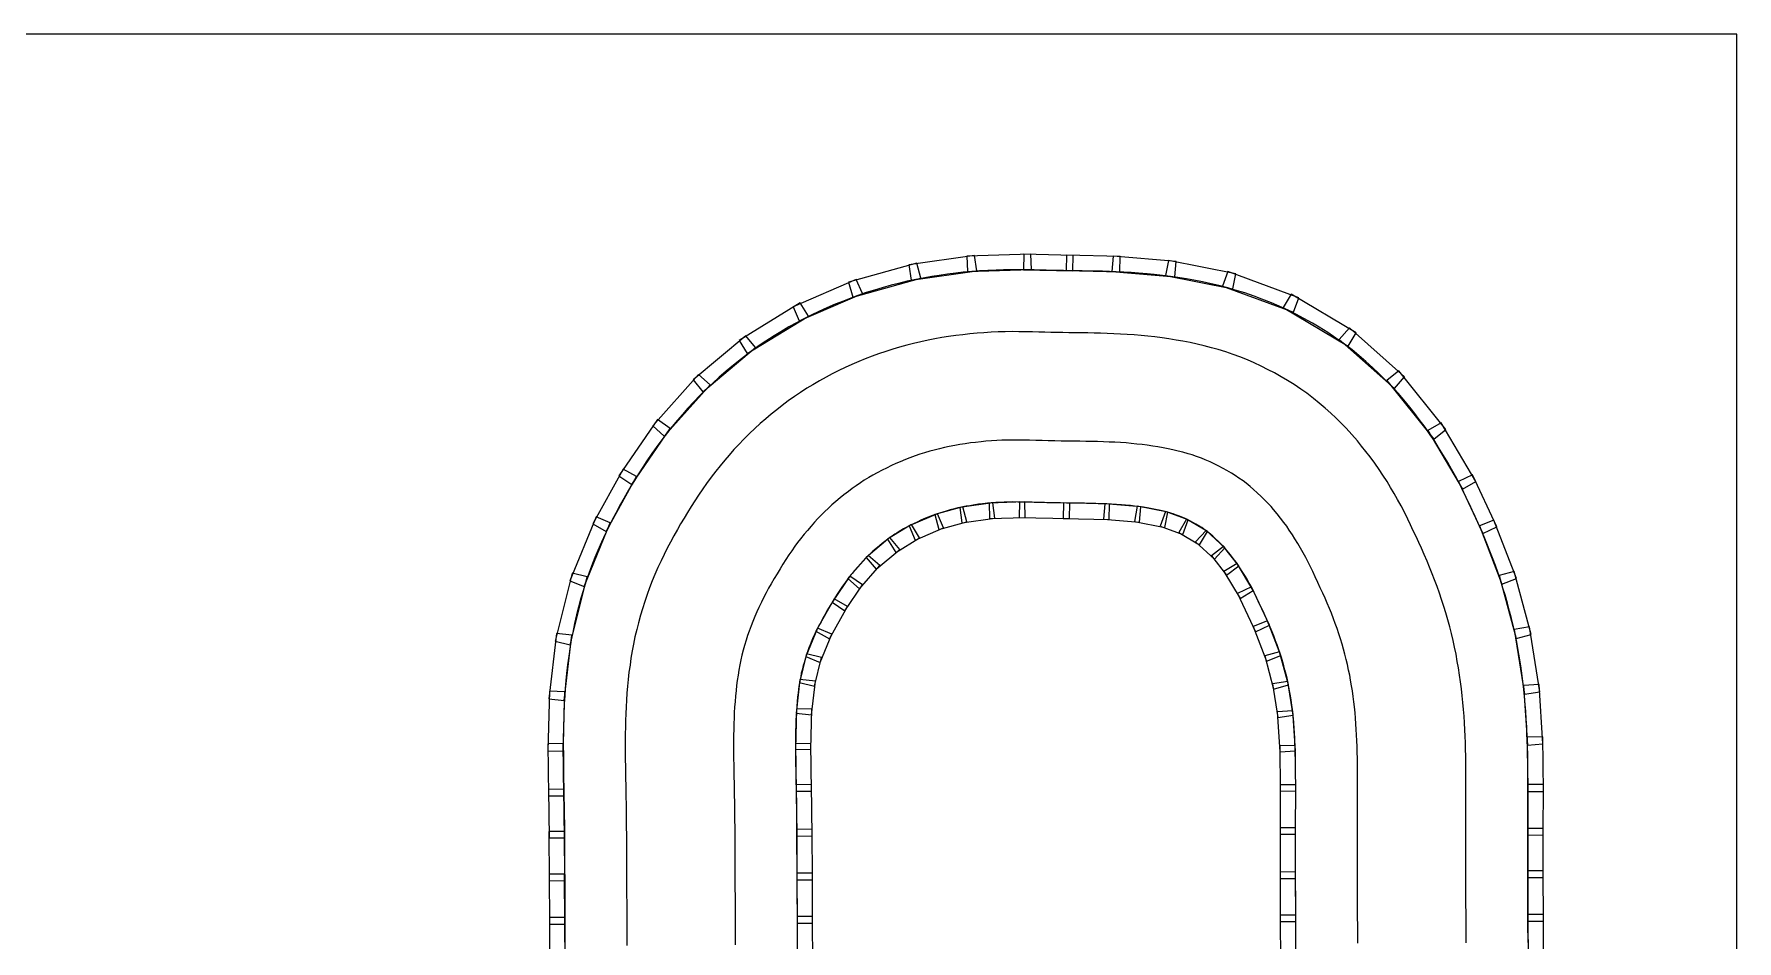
# Model space of a CAD drawing. Header units: metres. Extents: x 0 to 11.6, y 0 to 14.5.
# Drawn here: x 5.5 to 11, y 11.57 to 14.5 of the extents above; entities that cross this region are included whole.
import ezdxf

# ---------------------------------------------------------------- set-up
doc = ezdxf.new("R2010")
doc.units = ezdxf.units.M
for name, color, linetype in [('GRASS', 3, 'Continuous'), ('HALL', 5, 'Continuous'), ('TRACK', 7, 'Continuous'), ('WALLS', 8, 'Continuous')]:
    doc.layers.add(name, color=color, linetype=linetype)

msp = doc.modelspace()

# ---------------------------------------------------------------- linework, layer by layer
at = {"layer": 'GRASS'}
for points in [[(10.3253, 11.567), (10.3252, 11.5874), (10.3251, 11.6072), (10.3251, 11.6269), (10.325, 11.6467), (10.325, 11.667), (10.3249, 11.6874), (10.3248, 11.7072), (10.3248, 11.7268), (10.3247, 11.7466), (10.3247, 11.767), (10.3246, 11.7874), (10.3245, 11.8072), (10.3245, 11.8268), (10.3244, 11.8466), (10.3244, 11.8663), (10.3244, 11.8859), (10.3244, 11.9055), (10.3244, 11.9248), (10.3245, 11.9444), (10.3246, 11.9644), (10.3247, 11.9844), (10.3248, 12.0045), (10.3248, 12.0249), (10.3249, 12.0451), (10.3249, 12.0662), (10.3248, 12.0873), (10.3247, 12.1081), (10.3246, 12.1296), (10.3243, 12.1503), (10.324, 12.1733), (10.3234, 12.1963), (10.3228, 12.2181), (10.3219, 12.2418), (10.3209, 12.2638), (10.3197, 12.2881), (10.3179, 12.3125), (10.3163, 12.3353), (10.3141, 12.3608), (10.3117, 12.3837), (10.309, 12.4102), (10.3054, 12.4367), (10.3021, 12.4599), (10.298, 12.4863), (10.2939, 12.5096), (10.2891, 12.5363), (10.2834, 12.563), (10.2783, 12.5863), (10.272, 12.6132), (10.2659, 12.6365), (10.259, 12.6628), (10.2511, 12.6891), (10.2443, 12.7116), (10.236, 12.7373), (10.2283, 12.7598), (10.2197, 12.7845), (10.2103, 12.8092), (10.2021, 12.8307), (10.1924, 12.8549), (10.1834, 12.8763), (10.1736, 12.8995), (10.1631, 12.9226), (10.1543, 12.942), (10.1448, 12.9625), (10.1357, 12.9818), (10.1264, 13.0016), (10.1168, 13.0214), (10.1056, 13.0444), (10.0909, 13.0725), (10.0781, 13.0954), (10.0657, 13.1173), (10.0526, 13.1391), (10.0398, 13.1603), (10.0238, 13.1854), (10.0097, 13.2063), (9.9926, 13.2314), (9.9741, 13.256), (9.96, 13.2745), (9.9438, 13.295), (9.929, 13.3131), (9.9059, 13.3408), (9.8806, 13.3674), (9.8632, 13.3852), (9.8422, 13.4056), (9.8239, 13.4226), (9.8019, 13.4429), (9.7786, 13.4624), (9.7571, 13.4801), (9.7285, 13.502), (9.705, 13.5183), (9.6786, 13.5364), (9.6509, 13.5534), (9.6287, 13.5666), (9.6012, 13.582), (9.5779, 13.5941), (9.5502, 13.6083), (9.5214, 13.6213), (9.497, 13.632), (9.466, 13.6445), (9.4404, 13.6537), (9.4106, 13.6643), (9.3798, 13.6734), (9.3556, 13.6803), (9.3265, 13.6879), (9.3017, 13.6936), (9.2743, 13.6998), (9.2463, 13.7051), (9.2225, 13.7094), (9.1945, 13.7139), (9.1702, 13.7173), (9.1444, 13.7208), (9.1181, 13.7236), (9.0947, 13.726), (9.0676, 13.7283), (9.0438, 13.7298), (9.0195, 13.7313), (8.9951, 13.7324), (8.9735, 13.7332), (8.9506, 13.734), (8.9289, 13.7345), (8.9071, 13.735), (8.8853, 13.7353), (8.8652, 13.7356), (8.8452, 13.7359), (8.8252, 13.7362), (8.807, 13.7364), (8.7889, 13.7369), (8.7693, 13.7373), (8.7501, 13.7378), (8.7305, 13.7384), (8.7065, 13.739), (8.6824, 13.7392), (8.6588, 13.7393), (8.6313, 13.739), (8.6073, 13.7382), (8.5805, 13.7372), (8.5534, 13.7354), (8.5293, 13.7336), (8.5012, 13.731), (8.4769, 13.7282), (8.4502, 13.725), (8.4233, 13.7209), (8.3996, 13.7172), (8.372, 13.7123), (8.3482, 13.7076), (8.3202, 13.7019), (8.2922, 13.6951), (8.268, 13.689), (8.2391, 13.681), (8.2149, 13.6736), (8.1877, 13.6652), (8.1604, 13.6556), (8.1375, 13.6473), (8.1106, 13.637), (8.0877, 13.6275), (8.0609, 13.6163), (8.0343, 13.6039), (8.0122, 13.5934), (7.9864, 13.5805), (7.9644, 13.5688), (7.9382, 13.5547), (7.9122, 13.5392), (7.8904, 13.526), (7.864, 13.509), (7.8425, 13.4942), (7.8182, 13.4773), (7.7944, 13.4591), (7.7754, 13.4444), (7.7536, 13.4268), (7.735, 13.4112), (7.7133, 13.3928), (7.6921, 13.3733), (7.6727, 13.3554), (7.6491, 13.332), (7.6305, 13.3122), (7.612, 13.2923), (7.5939, 13.2717), (7.5784, 13.2537), (7.5609, 13.2326), (7.5458, 13.2139), (7.5271, 13.1901), (7.5092, 13.1652), (7.4952, 13.1455), (7.4794, 13.1222), (7.4661, 13.1017), (7.4525, 13.0805), (7.4393, 13.0588), (7.4279, 13.04), (7.4158, 13.0195), (7.4047, 13.0004), (7.3913, 12.9771), (7.3786, 12.953), (7.3675, 12.9319), (7.355, 12.9072), (7.3446, 12.8853), (7.3324, 12.8596), (7.3211, 12.833), (7.3116, 12.8101), (7.3008, 12.7825), (7.2922, 12.7588), (7.2824, 12.7313), (7.2737, 12.703), (7.2665, 12.6791), (7.2585, 12.6502), (7.2524, 12.6255), (7.2455, 12.5971), (7.2398, 12.568), (7.2352, 12.544), (7.2304, 12.5157), (7.2269, 12.4912), (7.223, 12.4639), (7.2201, 12.4361), (7.2178, 12.413), (7.2156, 12.3866), (7.214, 12.3632), (7.2124, 12.3379), (7.2114, 12.3123), (7.2106, 12.29), (7.21, 12.2655), (7.2097, 12.243), (7.2094, 12.2205), (7.2094, 12.1979), (7.2095, 12.177), (7.2096, 12.1551), (7.2099, 12.1341), (7.2101, 12.113), (7.2105, 12.0919), (7.2109, 12.0718), (7.2112, 12.0518), (7.2116, 12.0318), (7.2119, 12.0126), (7.2122, 11.9933), (7.2125, 11.9737), (7.2127, 11.9544), (7.2129, 11.9349), (7.2131, 11.9156), (7.2132, 11.8963), (7.2133, 11.8765), (7.2134, 11.8569), (7.2135, 11.8371), (7.2136, 11.8171), (7.2137, 11.7971), (7.2138, 11.7771), (7.2138, 11.7571), (7.2139, 11.7371), (7.214, 11.7171), (7.2141, 11.6971), (7.2142, 11.6771), (7.2142, 11.6571), (7.2143, 11.6371), (7.2144, 11.6168), (7.2145, 11.5964), (7.2146, 11.5766), (7.2147, 11.5569)], [(9.5753, 11.5648), (9.5752, 11.5844), (9.5751, 11.6046), (9.5751, 11.625), (9.575, 11.6452), (9.575, 11.6648), (9.5749, 11.6844), (9.5748, 11.7046), (9.5748, 11.7249), (9.5747, 11.7451), (9.5747, 11.7648), (9.5746, 11.7844), (9.5745, 11.8046), (9.5745, 11.8249), (9.5744, 11.8451), (9.5744, 11.8655), (9.5744, 11.8859), (9.5744, 11.9062), (9.5744, 11.927), (9.5745, 11.9474), (9.5746, 11.9674), (9.5747, 11.9874), (9.5748, 12.0072), (9.5748, 12.0268), (9.5749, 12.0466), (9.5749, 12.0655), (9.5748, 12.0844), (9.5747, 12.1037), (9.5746, 12.1221), (9.5744, 12.1413), (9.5742, 12.1584), (9.5737, 12.1754), (9.5732, 12.1935), (9.5726, 12.2098), (9.5717, 12.2278), (9.571, 12.2434), (9.5699, 12.2589), (9.5686, 12.276), (9.5674, 12.2903), (9.5657, 12.3072), (9.5644, 12.3205), (9.5625, 12.3336), (9.5602, 12.3501), (9.5582, 12.3631), (9.5553, 12.3792), (9.5531, 12.392), (9.5504, 12.4043), (9.547, 12.4201), (9.5441, 12.4321), (9.5401, 12.4475), (9.5369, 12.4599), (9.5333, 12.4719), (9.5285, 12.4876), (9.5245, 12.5), (9.5192, 12.5154), (9.5147, 12.5285), (9.5098, 12.5411), (9.5038, 12.557), (9.4986, 12.5699), (9.4921, 12.5854), (9.4864, 12.599), (9.4803, 12.6124), (9.4726, 12.6293), (9.4652, 12.6452), (9.4573, 12.6621), (9.4496, 12.6784), (9.4418, 12.6946), (9.4355, 12.7076), (9.4317, 12.7149), (9.4249, 12.7269), (9.4176, 12.7398), (9.4101, 12.7523), (9.4022, 12.7654), (9.3968, 12.774), (9.3885, 12.7862), (9.3832, 12.7942), (9.3775, 12.8015), (9.3673, 12.8148), (9.3588, 12.8257), (9.3482, 12.8386), (9.346, 12.8418), (9.3435, 12.844), (9.333, 12.8547), (9.3253, 12.8622), (9.3142, 12.8724), (9.307, 12.8793), (9.2995, 12.8854), (9.2902, 12.8932), (9.2871, 12.8956), (9.2777, 12.902), (9.2712, 12.9067), (9.2647, 12.9104), (9.2525, 12.9178), (9.2452, 12.9219), (9.2329, 12.9282), (9.2252, 12.9324), (9.2174, 12.9357), (9.2052, 12.9411), (9.1992, 12.9436), (9.1871, 12.9478), (9.1793, 12.9508), (9.1717, 12.9528), (9.1574, 12.957), (9.1478, 12.9595), (9.1336, 12.9627), (9.1221, 12.9654), (9.1108, 12.9674), (9.0952, 12.9703), (9.0837, 12.9722), (9.0684, 12.9743), (9.0546, 12.9762), (9.0411, 12.9775), (9.0247, 12.9792), (9.0119, 12.9803), (8.9958, 12.9813), (8.9802, 12.9824), (8.9647, 12.983), (8.9463, 12.9837), (8.9293, 12.9843), (8.9109, 12.9847), (8.8927, 12.9852), (8.8746, 12.9854), (8.8547, 12.9857), (8.8347, 12.986), (8.8147, 12.9862), (8.7929, 12.9866), (8.771, 12.9871), (8.7506, 12.9876), (8.7299, 12.9881), (8.7095, 12.9887), (8.6935, 12.9891), (8.6776, 12.9892), (8.6612, 12.9893), (8.6487, 12.9892), (8.6328, 12.9886), (8.6196, 12.9882), (8.6068, 12.9873), (8.591, 12.9861), (8.5793, 12.9851), (8.5638, 12.9832), (8.5508, 12.9818), (8.5382, 12.9798), (8.5224, 12.9773), (8.5106, 12.9753), (8.4952, 12.9722), (8.4839, 12.97), (8.4731, 12.9672), (8.4585, 12.9636), (8.4489, 12.961), (8.4349, 12.9566), (8.4239, 12.9533), (8.4134, 12.9495), (8.3988, 12.9443), (8.3883, 12.9403), (8.3742, 12.9344), (8.364, 12.9303), (8.3545, 12.9257), (8.3404, 12.9191), (8.3305, 12.9141), (8.3171, 12.907), (8.3081, 12.9023), (8.2998, 12.8971), (8.2875, 12.8897), (8.2802, 12.885), (8.2688, 12.8771), (8.2602, 12.8713), (8.2523, 12.8651), (8.2397, 12.8554), (8.2303, 12.8478), (8.2183, 12.8377), (8.2094, 12.8303), (8.2012, 12.8226), (8.1912, 12.8134), (8.1864, 12.8087), (8.1777, 12.7994), (8.1689, 12.79), (8.1607, 12.7805), (8.15, 12.7682), (8.142, 12.7585), (8.1321, 12.7461), (8.1259, 12.7385), (8.1206, 12.7309), (8.1114, 12.718), (8.1048, 12.7082), (8.0963, 12.6951), (8.0883, 12.6826), (8.0807, 12.6701), (8.0714, 12.6547), (8.0632, 12.6408), (8.0542, 12.6253), (8.0476, 12.614), (8.0417, 12.6027), (8.0341, 12.5884), (8.0286, 12.5774), (8.0219, 12.5632), (8.0168, 12.5528), (8.0126, 12.5425), (8.0067, 12.5285), (8.0029, 12.5189), (7.998, 12.505), (7.9942, 12.4948), (7.9913, 12.4849), (7.9869, 12.4705), (7.9842, 12.4609), (7.9808, 12.4468), (7.9781, 12.4363), (7.9762, 12.4261), (7.9733, 12.4108), (7.9714, 12.3997), (7.9693, 12.3847), (7.9674, 12.3724), (7.9663, 12.3603), (7.9646, 12.3437), (7.9634, 12.3302), (7.9624, 12.3137), (7.9614, 12.2991), (7.9609, 12.2848), (7.9602, 12.2671), (7.9598, 12.2516), (7.9596, 12.234), (7.9594, 12.2165), (7.9594, 12.1992), (7.9595, 12.1801), (7.9596, 12.162), (7.9598, 12.1431), (7.96, 12.1241), (7.9604, 12.1053), (7.9607, 12.0853), (7.9611, 12.0653), (7.9615, 12.0453), (7.9618, 12.0246), (7.9621, 12.0039), (7.9624, 11.9835), (7.9627, 11.9628), (7.9629, 11.9424), (7.9631, 11.9216), (7.9632, 11.9009), (7.9633, 11.8807), (7.9634, 11.8603), (7.9635, 11.8401), (7.9636, 11.8201), (7.9637, 11.8001), (7.9638, 11.7801), (7.9638, 11.7601), (7.9639, 11.7401), (7.964, 11.7201), (7.9641, 11.7001), (7.9642, 11.6801), (7.9642, 11.6601), (7.9643, 11.6401), (7.9644, 11.6205), (7.9645, 11.6009), (7.9646, 11.5807), (7.9647, 11.5604)]]:
    msp.add_lwpolyline(points, dxfattribs=at)
at = {"layer": 'HALL'}
msp.add_lwpolyline([(0, 0), (11, 0), (11, 14.5), (0, 14.5), (0, 0)], dxfattribs=at)
at = {"layer": 'TRACK'}
for points in [[(10.1253, 11.5664), (10.1252, 11.5866), (10.1251, 11.6065), (10.1251, 11.6264), (10.125, 11.6463), (10.125, 11.6664), (10.1249, 11.6866), (10.1248, 11.7065), (10.1248, 11.7263), (10.1247, 11.7462), (10.1247, 11.7664), (10.1246, 11.7866), (10.1245, 11.8065), (10.1245, 11.8263), (10.1244, 11.8462), (10.1244, 11.8661), (10.1244, 11.8859), (10.1244, 11.9057), (10.1244, 11.9254), (10.1245, 11.9452), (10.1246, 11.9652), (10.1247, 11.9852), (10.1248, 12.0052), (10.1248, 12.0254), (10.1249, 12.0455), (10.1249, 12.066), (10.1248, 12.0865), (10.1247, 12.1069), (10.1246, 12.1276), (10.1243, 12.1479), (10.1241, 12.1693), (10.1235, 12.1907), (10.1229, 12.2116), (10.1221, 12.2333), (10.1211, 12.2542), (10.12, 12.2762), (10.1185, 12.2982), (10.1169, 12.3195), (10.115, 12.342), (10.1128, 12.3633), (10.1104, 12.3863), (10.1073, 12.4092), (10.1043, 12.4306), (10.1007, 12.4535), (10.0969, 12.4748), (10.0929, 12.4978), (10.0879, 12.5207), (10.0833, 12.542), (10.0779, 12.5649), (10.0724, 12.5861), (10.0664, 12.6087), (10.0597, 12.6312), (10.0534, 12.6519), (10.0463, 12.674), (10.0392, 12.6946), (10.0317, 12.7162), (10.0235, 12.7377), (10.0158, 12.7577), (10.0074, 12.7789), (9.999, 12.7987), (9.9903, 12.8194), (9.981, 12.8399), (9.9725, 12.8586), (9.9636, 12.8779), (9.9548, 12.8965), (9.9459, 12.9154), (9.9368, 12.9343), (9.9269, 12.9546), (9.9151, 12.9772), (9.9039, 12.9971), (9.8929, 13.0167), (9.8813, 13.036), (9.8698, 13.055), (9.8566, 13.0757), (9.8441, 13.0943), (9.8301, 13.1148), (9.815, 13.1348), (9.8019, 13.1519), (9.7878, 13.1699), (9.7741, 13.1866), (9.7566, 13.2077), (9.7374, 13.2278), (9.7218, 13.2437), (9.7044, 13.2607), (9.688, 13.2759), (9.6699, 13.2926), (9.6508, 13.3085), (9.6326, 13.3236), (9.6108, 13.3403), (9.5911, 13.354), (9.57, 13.3685), (9.5479, 13.3819), (9.5284, 13.3936), (9.5063, 13.406), (9.4859, 13.4165), (9.4635, 13.4281), (9.4403, 13.4385), (9.4192, 13.4478), (9.3948, 13.4576), (9.3729, 13.4655), (9.3489, 13.474), (9.3243, 13.4812), (9.3028, 13.4874), (9.2789, 13.4936), (9.2569, 13.4987), (9.2337, 13.504), (9.2102, 13.5084), (9.1886, 13.5123), (9.165, 13.5161), (9.1431, 13.5192), (9.1204, 13.5222), (9.0976, 13.5246), (9.076, 13.5268), (9.0528, 13.5288), (9.031, 13.5302), (9.0091, 13.5316), (8.987, 13.5325), (8.9663, 13.5334), (8.9449, 13.5341), (8.9241, 13.5346), (8.9033, 13.535), (8.8824, 13.5354), (8.8624, 13.5356), (8.8424, 13.5359), (8.8224, 13.5362), (8.8033, 13.5365), (8.7841, 13.5369), (8.7643, 13.5374), (8.7447, 13.5379), (8.7249, 13.5384), (8.7031, 13.5391), (8.6811, 13.5392), (8.6595, 13.5393), (8.636, 13.539), (8.6141, 13.5383), (8.5909, 13.5375), (8.5676, 13.5359), (8.5458, 13.5343), (8.522, 13.5321), (8.5001, 13.5295), (8.477, 13.5268), (8.4539, 13.5233), (8.4323, 13.5199), (8.409, 13.5158), (8.3874, 13.5115), (8.3639, 13.5067), (8.3405, 13.501), (8.3188, 13.4956), (8.2951, 13.489), (8.2735, 13.4824), (8.2506, 13.4754), (8.2279, 13.4673), (8.2071, 13.4598), (8.1847, 13.4512), (8.1641, 13.4427), (8.1418, 13.4334), (8.1197, 13.4231), (8.0997, 13.4136), (8.0781, 13.4028), (8.0585, 13.3923), (8.0368, 13.3807), (8.0156, 13.368), (7.9962, 13.3563), (7.975, 13.3426), (7.9562, 13.3296), (7.9361, 13.3157), (7.9165, 13.3007), (7.8992, 13.2873), (7.8807, 13.2724), (7.8639, 13.2582), (7.8456, 13.2428), (7.8279, 13.2265), (7.811, 13.2108), (7.7924, 13.1924), (7.7764, 13.1754), (7.7605, 13.1584), (7.7451, 13.1407), (7.7309, 13.1242), (7.7158, 13.1062), (7.7022, 13.0891), (7.6868, 13.0697), (7.6722, 13.0494), (7.6595, 13.0315), (7.6462, 13.0118), (7.6342, 12.9933), (7.6221, 12.9744), (7.6104, 12.9552), (7.5995, 12.9373), (7.5884, 12.9185), (7.5779, 12.9004), (7.5663, 12.8802), (7.5554, 12.8596), (7.5452, 12.8403), (7.5346, 12.8193), (7.5252, 12.7994), (7.5149, 12.7778), (7.5055, 12.7555), (7.4969, 12.735), (7.488, 12.7122), (7.4804, 12.6911), (7.4722, 12.6682), (7.465, 12.6448), (7.4586, 12.6235), (7.452, 12.5997), (7.4466, 12.5778), (7.4409, 12.5542), (7.4362, 12.5302), (7.432, 12.5085), (7.428, 12.4848), (7.4248, 12.4628), (7.4215, 12.4395), (7.4191, 12.4159), (7.4169, 12.3945), (7.415, 12.3716), (7.4136, 12.35), (7.4121, 12.3275), (7.4112, 12.3049), (7.4105, 12.2839), (7.4099, 12.2618), (7.4097, 12.2406), (7.4094, 12.2195), (7.4094, 12.1983), (7.4095, 12.1778), (7.4096, 12.1569), (7.4099, 12.1365), (7.4101, 12.116), (7.4105, 12.0954), (7.4108, 12.0754), (7.4112, 12.0554), (7.4116, 12.0354), (7.4119, 12.0158), (7.4122, 11.9961), (7.4125, 11.9763), (7.4127, 11.9567), (7.4129, 11.9369), (7.4131, 11.9172), (7.4132, 11.8975), (7.4133, 11.8776), (7.4134, 11.8578), (7.4135, 11.8379), (7.4136, 11.8179), (7.4137, 11.7979), (7.4138, 11.7779), (7.4138, 11.7579), (7.4139, 11.7379), (7.414, 11.7179), (7.4141, 11.6979), (7.4142, 11.6779), (7.4142, 11.6579), (7.4143, 11.6379), (7.4144, 11.6178), (7.4145, 11.5976), (7.4146, 11.5777), (7.4147, 11.5579)], [(9.7753, 11.5654), (9.7752, 11.5852), (9.7751, 11.6053), (9.7751, 11.6255), (9.775, 11.6456), (9.775, 11.6654), (9.7749, 11.6852), (9.7748, 11.7053), (9.7748, 11.7255), (9.7747, 11.7455), (9.7747, 11.7654), (9.7746, 11.7852), (9.7745, 11.8053), (9.7745, 11.8254), (9.7744, 11.8455), (9.7744, 11.8657), (9.7744, 11.8859), (9.7744, 11.906), (9.7744, 11.9264), (9.7745, 11.9466), (9.7746, 11.9666), (9.7747, 11.9866), (9.7748, 12.0065), (9.7748, 12.0263), (9.7749, 12.0462), (9.7749, 12.0657), (9.7748, 12.0852), (9.7747, 12.1048), (9.7746, 12.1241), (9.7744, 12.1437), (9.7741, 12.1624), (9.7736, 12.181), (9.7731, 12.2001), (9.7724, 12.2183), (9.7715, 12.2374), (9.7706, 12.2553), (9.7694, 12.2732), (9.768, 12.2918), (9.7665, 12.3091), (9.7646, 12.3276), (9.7629, 12.3444), (9.7606, 12.3611), (9.7581, 12.3793), (9.7555, 12.396), (9.7523, 12.414), (9.7494, 12.4304), (9.7459, 12.4466), (9.742, 12.4644), (9.7382, 12.4804), (9.7336, 12.4979), (9.7295, 12.514), (9.7247, 12.5298), (9.7194, 12.5474), (9.7142, 12.5633), (9.7083, 12.5806), (9.7027, 12.5967), (9.6966, 12.6126), (9.69, 12.63), (9.6836, 12.6459), (9.6764, 12.663), (9.6696, 12.6792), (9.6624, 12.6951), (9.6544, 12.7127), (9.6465, 12.7298), (9.6382, 12.7473), (9.6301, 12.7646), (9.6218, 12.7817), (9.6142, 12.7974), (9.6075, 12.8103), (9.5991, 12.8252), (9.5905, 12.8405), (9.5814, 12.8554), (9.5723, 12.8707), (9.564, 12.8837), (9.5541, 12.8982), (9.5457, 12.9108), (9.5366, 12.9227), (9.5254, 12.9374), (9.5148, 12.9508), (9.5031, 12.9651), (9.4953, 12.9749), (9.4867, 12.9835), (9.4743, 12.9962), (9.4631, 13.0071), (9.4502, 13.0191), (9.439, 13.0296), (9.4273, 13.0393), (9.4147, 13.0497), (9.4048, 13.0573), (9.3916, 13.0664), (9.3798, 13.0746), (9.3677, 13.0819), (9.3528, 13.0908), (9.3401, 13.0979), (9.3249, 13.1058), (9.3118, 13.1126), (9.2985, 13.1185), (9.283, 13.1253), (9.2703, 13.1305), (9.2547, 13.1361), (9.241, 13.1411), (9.2272, 13.145), (9.2103, 13.1499), (9.1955, 13.1537), (9.1785, 13.1576), (9.1627, 13.1613), (9.1469, 13.1642), (9.1291, 13.1674), (9.1133, 13.17), (9.0955, 13.1724), (9.0786, 13.1747), (9.0616, 13.1765), (9.0434, 13.1784), (9.0268, 13.1798), (9.0086, 13.1809), (8.9907, 13.1821), (8.9728, 13.1828), (8.9536, 13.1836), (8.935, 13.1842), (8.9157, 13.1847), (8.8966, 13.1851), (8.8775, 13.1854), (8.8575, 13.1857), (8.8375, 13.1859), (8.8175, 13.1862), (8.7967, 13.1865), (8.7758, 13.187), (8.7556, 13.1875), (8.7353, 13.188), (8.7151, 13.1886), (8.697, 13.1891), (8.6789, 13.1892), (8.6606, 13.1893), (8.6441, 13.1891), (8.626, 13.1885), (8.6092, 13.188), (8.5926, 13.1868), (8.5745, 13.1855), (8.5585, 13.184), (8.5407, 13.1819), (8.524, 13.18), (8.5076, 13.1774), (8.4896, 13.1746), (8.4736, 13.1718), (8.456, 13.1683), (8.4403, 13.1652), (8.4249, 13.1613), (8.4077, 13.157), (8.3929, 13.153), (8.3762, 13.1478), (8.3609, 13.1432), (8.346, 13.1378), (8.3291, 13.1317), (8.3142, 13.126), (8.2978, 13.1192), (8.2832, 13.1133), (8.2691, 13.1066), (8.2529, 13.0989), (8.2387, 13.0918), (8.2231, 13.0835), (8.2095, 13.0763), (8.1964, 13.0684), (8.1816, 13.0594), (8.1692, 13.0514), (8.1551, 13.0417), (8.1423, 13.0329), (8.1302, 13.0235), (8.1159, 13.0124), (8.1032, 13.0022), (8.0894, 12.9906), (8.0771, 12.9803), (8.0655, 12.9695), (8.053, 12.958), (8.0431, 12.9483), (8.0318, 12.9361), (8.0204, 12.924), (8.0096, 12.9115), (7.9976, 12.8977), (7.987, 12.885), (7.9757, 12.8708), (7.9662, 12.8589), (7.9575, 12.8467), (7.9471, 12.832), (7.938, 12.8186), (7.9283, 12.8035), (7.9187, 12.7887), (7.9097, 12.7738), (7.8998, 12.7575), (7.8905, 12.7418), (7.881, 12.7253), (7.8726, 12.7108), (7.8649, 12.6961), (7.8564, 12.68), (7.849, 12.6654), (7.8412, 12.6491), (7.8343, 12.6346), (7.8282, 12.62), (7.8213, 12.6036), (7.8157, 12.5892), (7.8098, 12.5727), (7.8044, 12.5579), (7.7999, 12.543), (7.7948, 12.5261), (7.7907, 12.5114), (7.7865, 12.4944), (7.7828, 12.4792), (7.7799, 12.464), (7.7765, 12.4463), (7.7738, 12.4307), (7.7713, 12.4131), (7.7689, 12.3968), (7.7673, 12.3805), (7.7654, 12.3622), (7.764, 12.3452), (7.7628, 12.3269), (7.7616, 12.3095), (7.761, 12.2921), (7.7603, 12.2732), (7.7599, 12.2553), (7.7596, 12.2364), (7.7594, 12.2176), (7.7594, 12.1988), (7.7595, 12.1793), (7.7596, 12.1602), (7.7598, 12.1407), (7.7601, 12.1212), (7.7604, 12.1017), (7.7608, 12.0817), (7.7611, 12.0617), (7.7615, 12.0417), (7.7619, 12.0214), (7.7621, 12.0011), (7.7624, 11.9809), (7.7627, 11.9605), (7.7629, 11.9404), (7.7631, 11.92), (7.7632, 11.8997), (7.7633, 11.8796), (7.7634, 11.8594), (7.7635, 11.8393), (7.7636, 11.8193), (7.7637, 11.7993), (7.7638, 11.7793), (7.7638, 11.7593), (7.7639, 11.7393), (7.764, 11.7193), (7.7641, 11.6993), (7.7642, 11.6793), (7.7642, 11.6593), (7.7643, 11.6393), (7.7644, 11.6195), (7.7645, 11.5997), (7.7646, 11.5796), (7.7647, 11.5594)]]:
    msp.add_lwpolyline(points, dxfattribs=at)
at = {"layer": 'WALLS'}
for points in [[(8.3509, 13.7602), (8.131, 13.6992), (8.1443, 13.651), (8.3643, 13.712), (8.3509, 13.7602)], [(8.5375, 13.7853), (8.3259, 13.7549), (8.333, 13.7054), (8.5446, 13.7358), (8.5375, 13.7853)], [(8.7197, 13.7894), (8.513, 13.7831), (8.5146, 13.7331), (8.7212, 13.7394), (8.7197, 13.7894)], [(8.8565, 13.7856), (8.6972, 13.7892), (8.696, 13.7393), (8.8554, 13.7357), (8.8565, 13.7856)], [(9.0079, 13.7821), (8.8349, 13.7861), (8.8337, 13.7362), (9.0068, 13.7321), (9.0079, 13.7821)], [(9.1891, 13.7658), (8.9849, 13.7834), (8.9806, 13.7336), (9.1848, 13.716), (9.1891, 13.7658)], [(9.3813, 13.7261), (9.1644, 13.7694), (9.1546, 13.7204), (9.3715, 13.6771), (9.3813, 13.7261)], [(8.1554, 13.7078), (7.9517, 13.6199), (7.9715, 13.574), (8.1752, 13.6619), (8.1554, 13.7078)], [(9.5846, 13.6488), (9.356, 13.7334), (9.3386, 13.6865), (9.5673, 13.6019), (9.5846, 13.6488)], [(9.7697, 13.5355), (9.5602, 13.6604), (9.5346, 13.6175), (9.744, 13.4926), (9.7697, 13.5355)], [(7.9747, 13.6319), (7.7775, 13.5109), (7.8037, 13.4683), (8.0008, 13.5893), (7.9747, 13.6319)], [(9.9268, 13.3932), (9.7481, 13.5512), (9.715, 13.5138), (9.8936, 13.3558), (9.9268, 13.3932)], [(7.7985, 13.5259), (7.6283, 13.3833), (7.6604, 13.345), (7.8306, 13.4876), (7.7985, 13.5259)], [(7.6465, 13.4009), (7.498, 13.2353), (7.5352, 13.202), (7.6838, 13.3675), (7.6465, 13.4009)], [(10.0598, 13.2237), (9.9082, 13.4128), (9.8691, 13.3815), (10.0208, 13.1924), (10.0598, 13.2237)], [(7.5138, 13.2554), (7.3892, 13.0741), (7.4304, 13.0458), (7.555, 13.2271), (7.5138, 13.2554)], [(10.1568, 13.056), (10.0446, 13.2454), (10.0016, 13.22), (10.1137, 13.0305), (10.1568, 13.056)], [(7.4025, 13.0955), (7.3043, 12.9188), (7.348, 12.8945), (7.4462, 13.0712), (7.4025, 13.0955)], [(10.2242, 12.9091), (10.1454, 13.0772), (10.1002, 13.056), (10.179, 12.8879), (10.2242, 12.9091)], [(8.5964, 12.987), (8.4896, 12.9714), (8.4968, 12.9219), (8.6036, 12.9375), (8.5964, 12.987)], [(8.6998, 12.9893), (8.5848, 12.986), (8.5863, 12.936), (8.7013, 12.9394), (8.6998, 12.9893)], [(8.8455, 12.9857), (8.683, 12.9894), (8.6819, 12.9394), (8.8444, 12.9357), (8.8455, 12.9857)], [(8.974, 12.9828), (8.8252, 12.9862), (8.8241, 12.9362), (8.9728, 12.9328), (8.974, 12.9828)], [(9.0747, 12.9738), (8.9582, 12.9835), (8.954, 12.9337), (9.0705, 12.9239), (9.0747, 12.9738)], [(7.315, 12.9411), (7.2301, 12.7353), (7.2763, 12.7162), (7.3612, 12.9221), (7.315, 12.9411)], [(8.4181, 12.9515), (8.3262, 12.9123), (8.3458, 12.8664), (8.4377, 12.9056), (8.4181, 12.9515)], [(8.4993, 12.9734), (8.4093, 12.9485), (8.4227, 12.9003), (8.5127, 12.9252), (8.4993, 12.9734)], [(9.162, 12.9562), (9.0633, 12.9753), (9.0538, 12.9262), (9.1525, 12.9071), (9.162, 12.9562)], [(9.2276, 12.9316), (9.1545, 12.9581), (9.1375, 12.9111), (9.2106, 12.8846), (9.2276, 12.9316)], [(9.2895, 12.8943), (9.2227, 12.9339), (9.1972, 12.891), (9.264, 12.8513), (9.2895, 12.8943)], [(10.2878, 12.7419), (10.2151, 12.9308), (10.1684, 12.9128), (10.2411, 12.7239), (10.2878, 12.7419)], [(8.2638, 12.8744), (8.1875, 12.8104), (8.2196, 12.7721), (8.296, 12.8361), (8.2638, 12.8744)], [(8.334, 12.9163), (8.2569, 12.8694), (8.2829, 12.8267), (8.36, 12.8736), (8.334, 12.9163)], [(9.3465, 12.8413), (9.2853, 12.8975), (9.2515, 12.8607), (9.3126, 12.8044), (9.3465, 12.8413)], [(8.194, 12.8167), (8.1285, 12.7421), (8.1661, 12.7091), (8.2316, 12.7838), (8.194, 12.8167)], [(9.3907, 12.7834), (9.3421, 12.8459), (9.3026, 12.8153), (9.3512, 12.7528), (9.3907, 12.7834)], [(9.438, 12.7035), (9.3858, 12.7907), (9.3429, 12.765), (9.3951, 12.6778), (9.438, 12.7035)], [(10.3356, 12.5616), (10.2802, 12.7651), (10.232, 12.7519), (10.2873, 12.5485), (10.3356, 12.5616)], [(7.2381, 12.7596), (7.1828, 12.5403), (7.2312, 12.528), (7.2866, 12.7474), (7.2381, 12.7596)], [(8.1346, 12.75), (8.0777, 12.6657), (8.1191, 12.6377), (8.176, 12.722), (8.1346, 12.75)], [(9.4899, 12.5916), (9.432, 12.715), (9.3867, 12.6938), (9.4446, 12.5704), (9.4899, 12.5916)], [(8.0841, 12.6762), (8.0255, 12.5719), (8.069, 12.5474), (8.1277, 12.6517), (8.0841, 12.6762)], [(9.5269, 12.4938), (9.484, 12.6053), (9.4373, 12.5873), (9.4803, 12.4758), (9.5269, 12.4938)], [(7.1874, 12.5652), (7.1626, 12.354), (7.2123, 12.3482), (7.2371, 12.5593), (7.1874, 12.5652)], [(8.0305, 12.582), (7.9924, 12.4906), (8.0385, 12.4714), (8.0766, 12.5628), (8.0305, 12.582)], [(10.3635, 12.3765), (10.3304, 12.5859), (10.281, 12.578), (10.3141, 12.3687), (10.3635, 12.3765)], [(7.9952, 12.499), (7.9721, 12.4064), (8.0207, 12.3943), (8.0437, 12.487), (7.9952, 12.499)], [(9.552, 12.3986), (9.523, 12.5056), (9.4748, 12.4926), (9.5037, 12.3855), (9.552, 12.3986)], [(7.1644, 12.3781), (7.1591, 12.186), (7.2091, 12.1847), (7.2144, 12.3767), (7.1644, 12.3781)], [(7.9738, 12.4162), (7.9617, 12.3078), (8.0114, 12.3022), (8.0235, 12.4107), (7.9738, 12.4162)], [(9.5666, 12.3014), (9.5495, 12.41), (9.5002, 12.4022), (9.5172, 12.2937), (9.5666, 12.3014)], [(10.3736, 12.208), (10.3607, 12.4005), (10.3108, 12.3972), (10.3237, 12.2047), (10.3736, 12.208)], [(7.9625, 12.3212), (7.9592, 12.1914), (8.0092, 12.1901), (8.0125, 12.3199), (7.9625, 12.3212)], [(9.5737, 12.186), (9.5652, 12.3147), (9.5153, 12.3114), (9.5238, 12.1827), (9.5737, 12.186)], [(10.3751, 12.0551), (10.3726, 12.2307), (10.3226, 12.23), (10.3251, 12.0544), (10.3751, 12.0551)], [(7.1593, 12.2086), (7.1614, 12.0401), (7.2114, 12.0407), (7.2093, 12.2092), (7.1593, 12.2086)], [(7.9593, 12.2089), (7.9612, 12.0555), (8.0112, 12.0561), (8.0093, 12.2095), (7.9593, 12.2089)], [(9.575, 12.0563), (9.5731, 12.2026), (9.5231, 12.2019), (9.525, 12.0556), (9.575, 12.0563)], [(7.1611, 12.0612), (7.1632, 11.9048), (7.2132, 11.9055), (7.2111, 12.0619), (7.1611, 12.0612)], [(7.961, 12.0762), (7.9632, 11.9107), (8.0132, 11.9114), (8.0109, 12.0769), (7.961, 12.0762)], [(9.5744, 11.9166), (9.5749, 12.0758), (9.5249, 12.076), (9.5244, 11.9167), (9.5744, 11.9166)], [(10.3744, 11.914), (10.3749, 12.0768), (10.3249, 12.0769), (10.3244, 11.9142), (10.3744, 11.914)], [(9.5746, 11.7736), (9.5744, 11.9378), (9.5244, 11.9377), (9.5246, 11.7736), (9.5746, 11.7736)], [(10.3746, 11.7772), (10.3744, 11.935), (10.3244, 11.935), (10.3246, 11.7772), (10.3746, 11.7772)], [(7.1631, 11.9256), (7.1638, 11.7665), (7.2138, 11.7668), (7.2131, 11.9259), (7.1631, 11.9256)], [(7.963, 11.9323), (7.9638, 11.7695), (8.0138, 11.7697), (8.013, 11.9326), (7.963, 11.9323)], [(7.1637, 11.7874), (7.1644, 11.6264), (7.2144, 11.6266), (7.2137, 11.7876), (7.1637, 11.7874)], [(7.9637, 11.7906), (7.9644, 11.6296), (8.0144, 11.6298), (8.0137, 11.7908), (7.9637, 11.7906)], [(9.5751, 11.6347), (9.5746, 11.7948), (9.5246, 11.7947), (9.5251, 11.6346), (9.5751, 11.6347)], [(10.3751, 11.6362), (10.3746, 11.7981), (10.3246, 11.798), (10.3251, 11.6361), (10.3751, 11.6362)], [(7.1643, 11.6474), (7.165, 11.4864), (7.215, 11.4867), (7.2143, 11.6477), (7.1643, 11.6474)], [(7.9643, 11.6506), (7.965, 11.4896), (8.015, 11.4899), (8.0143, 11.6509), (7.9643, 11.6506)], [(9.5755, 11.494), (9.575, 11.6557), (9.525, 11.6556), (9.5255, 11.4939), (9.5755, 11.494)], [(10.3755, 11.497), (10.375, 11.6572), (10.325, 11.6571), (10.3255, 11.4968), (10.3755, 11.497)]]:
    msp.add_lwpolyline(points, dxfattribs=at)

doc.saveas('drawing.dxf')
